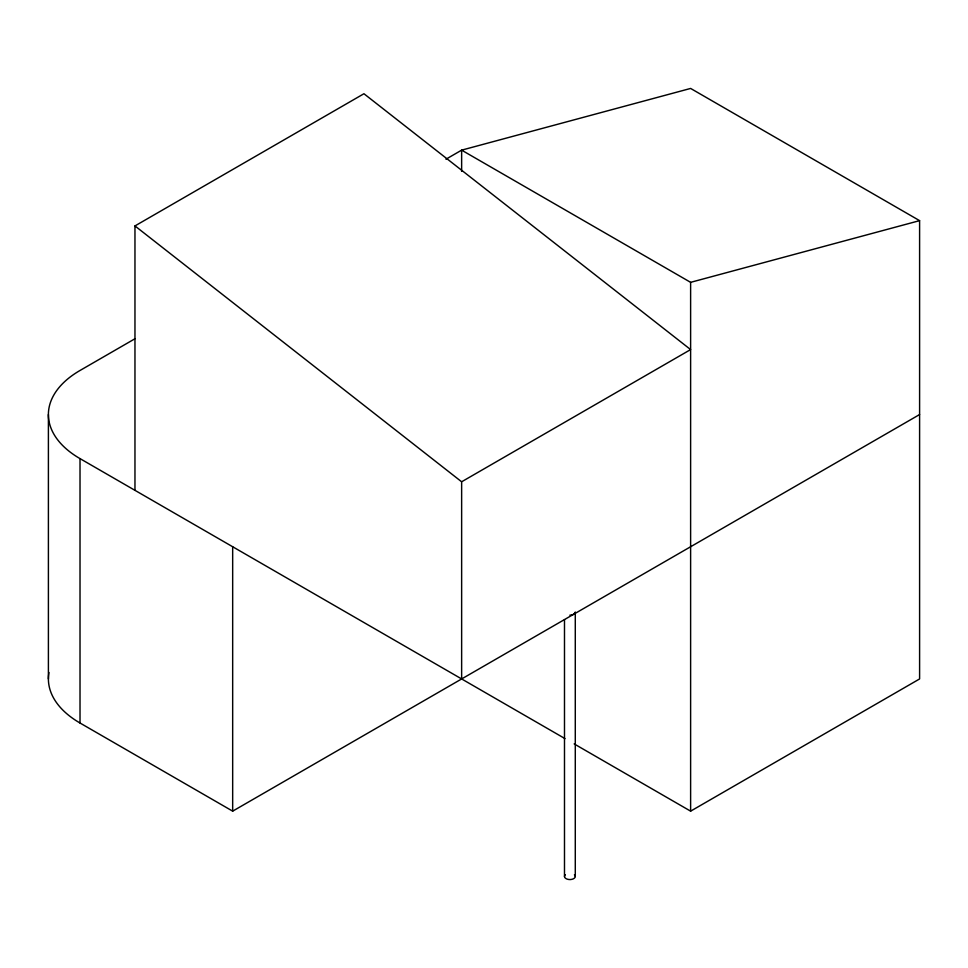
<?xml version="1.0" encoding="UTF-8"?>
<svg xmlns="http://www.w3.org/2000/svg" width="968" height="968" viewBox="0 0 968 968"><rect width="100%" height="100%" fill="white"/><g stroke="black" fill="none" stroke-linecap="round" stroke-linejoin="round"><path stroke-width="1.45" d="M134.963 490.34L134.963 225.931L363.944 93.739L690.62 349.581L461.639 481.786L461.639 678.943M134.818 338.836L80.017 370.478A107.944 62.315 0 0 0 80.017 458.614L80.017 723.011L232.671 811.148L919.6 414.546M445.945 159.212L461.639 150.149L690.62 88.439L919.6 220.643L919.6 678.943L690.62 811.148L574.169 743.908M461.639 171.3L461.639 150.149L690.62 282.341L919.6 220.643M80.017 458.614L565.01 738.62M134.963 225.931L461.639 481.786M690.62 282.341L690.62 811.148M575.282 876.439L575.282 612.042A5.397 3.122 0 0 1 569.886 615.164M564.489 619.593L564.489 876.439M232.671 546.739L232.671 811.148M48.4 414.546L48.4 678.943M80.017 723.011A107.944 62.315 0 0 1 48.981 672.506M574.423 874.757A5.397 3.122 0 0 1 573.419 878.799A5.397 3.122 0 0 1 566.353 878.799A5.397 3.122 0 0 1 565.348 874.757"/></g></svg>
